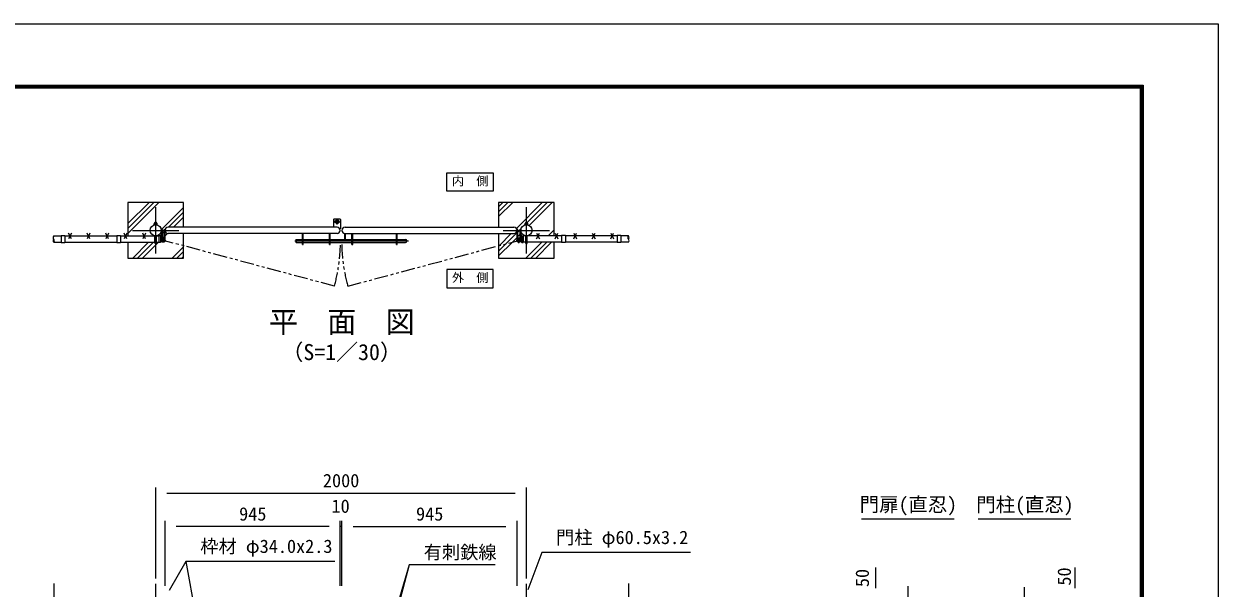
# Model space of a CAD drawing. Units: millimetres, scale not verified. Extents: x -6300 to 6300, y -4455 to 4455.
# Drawn here: x -143 to 6300, y 1410 to 4455 of the extents above; entities that cross this region are included whole.
import ezdxf
from ezdxf.enums import TextEntityAlignment as Align

# ---------------------------------------------------------------- set-up
doc = ezdxf.new("R2010")
doc.units = ezdxf.units.MM
doc.header["$LTSCALE"] = 30
for name, pattern in [('DASHED', [7.5, 6, -1.5]), ('USER1', [50.8, 31.75, -6.35, 6.35, -6.35]), ('USER2', [5, 2.5, -0.5, 0.5, -0.5, 0.5, -0.5])]:
    doc.linetypes.add(name, pattern=pattern)
for name, color, linetype, lineweight in [('0-0_D-DCR-HCH', 7, 'Continuous', 9), ('0-1_D-STR1', 1, 'Continuous', 18), ('0-2_D-STR3', 3, 'Continuous', 13), ('0-3_D-BMK', 2, 'USER1', 13), ('0-4_D-STR4', 7, 'Continuous', 9), ('0-6_D-STR-TXT', 7, 'Continuous', 9), ('0-7_D-STR-DIM', 7, 'Continuous', 9), ('0-9_D-TTL-TXT', 7, 'Continuous', 18), ('0-A_D-TTL', 7, 'Continuous', 9)]:
    doc.layers.add(name, color=color, linetype=linetype, lineweight=lineweight)
doc.styles.add('ＭＳ ゴシック', font='')
doc.styles.get('ＭＳ ゴシック').set_extended_font_data('MS Gothic')

msp = doc.modelspace()

# ---------------------------------------------------------------- linework, layer by layer
at = {"layer": '0-0_D-DCR-HCH'}
for p, q in [((418.32, 3323.98), (585.25, 3490.91)), ((418.32, 3350.5), (558.74, 3490.91)), ((418.32, 3377.01), (532.22, 3490.91)), ((2418.32, 3414.79), (2494.44, 3490.91)), ((2418.32, 3441.31), (2467.93, 3490.91)), ((2418.32, 3467.83), (2441.41, 3490.91)), ((2514.25, 3351.62), (2653.54, 3490.91)), ((2572.32, 3383.18), (2680.06, 3490.91)), ((2582.99, 3367.33), (2706.57, 3490.91)), ((599.35, 3345.91), (718.32, 3464.88)), ((637.87, 3357.91), (718.32, 3438.36)), ((664.39, 3357.91), (718.32, 3411.85)), ((2535.06, 3345.91), (2539.74, 3350.59)), ((2558.71, 3369.57), (2560.32, 3371.18)), ((564.1, 3310.66), (564.32, 3310.88)), ((598.22, 3344.78), (598.57, 3345.13)), ((618.57, 3338.61), (618.76, 3338.8)), ((618.57, 3312.1), (631.06, 3324.59)), ((2522.57, 3306.91), (2533.57, 3317.91)), ((2538.07, 3322.41), (2541.93, 3326.27)), ((2685.42, 3310.66), (2718.32, 3343.56)), ((2711.94, 3310.66), (2718.32, 3317.04)), ((444.35, 3190.91), (530.1, 3276.66)), ((470.87, 3190.91), (556.62, 3276.66)), ((497.39, 3190.91), (583.14, 3276.66)), ((656.49, 3190.91), (718.32, 3252.75)), ((683, 3190.91), (718.32, 3226.23)), ((2565.67, 3190.91), (2651.42, 3276.66)), ((2592.19, 3190.91), (2677.94, 3276.66)), ((2618.71, 3190.91), (2704.46, 3276.66)), ((709.52, 3190.91), (718.32, 3199.72))]:
    msp.add_line(p, q, dxfattribs=at)
for points in [[(598.57, 3318.61), (603.07, 3323.11), (614.07, 3334.11)], [(598.74, 3292.27), (603.07, 3296.6), (614.07, 3307.6)], [(2418.32, 3229.18), (2457.06, 3267.92), (2518.07, 3328.93)], [(2418.32, 3255.69), (2420.86, 3258.23), (2486.54, 3323.91)], [(2418.32, 3202.66), (2493.26, 3277.6), (2518.07, 3302.41)], [(2522.57, 3333.43), (2530.06, 3340.91), (2533.57, 3344.43)]]:
    msp.add_lwpolyline(points, dxfattribs=at)
at = {"layer": '0-1_D-STR1'}
for p, q in [((1546.57, 3357.91), (635.57, 3357.91)), ((1590.07, 3357.91), (2501.07, 3357.91)), ((18.32, 3310.66), (58.32, 3310.66)), ((78.32, 3310.66), (358.32, 3310.66)), ((378.32, 3310.66), (564.32, 3310.66)), ((572.32, 3310.66), (585.32, 3310.66)), ((593.65, 3311.16), (585.32, 3311.16)), ((585.32, 3311.16), (585.32, 3276.16)), ((593.32, 3311.16), (593.32, 3276.16)), ((1546.57, 3323.91), (635.57, 3323.91)), ((1590.07, 3323.91), (2501.07, 3323.91)), ((2542.99, 3311.16), (2551.32, 3311.16)), ((2543.32, 3311.16), (2543.32, 3276.16)), ((2551.32, 3311.16), (2551.32, 3276.16)), ((2564.32, 3310.66), (2551.32, 3310.66)), ((2758.32, 3310.66), (2572.32, 3310.66)), ((3058.32, 3310.66), (2778.32, 3310.66)), ((3118.32, 3310.66), (3078.32, 3310.66)), ((18.32, 3276.66), (58.32, 3276.66)), ((78.32, 3276.66), (358.32, 3276.66)), ((378.32, 3276.66), (564.32, 3276.66)), ((572.32, 3276.66), (585.32, 3276.66)), ((593.65, 3276.16), (585.32, 3276.16)), ((2542.99, 3276.16), (2551.32, 3276.16)), ((2564.32, 3276.66), (2551.32, 3276.66)), ((2758.32, 3276.66), (2572.32, 3276.66)), ((3058.32, 3276.66), (2778.32, 3276.66)), ((3118.32, 3276.66), (3078.32, 3276.66))]:
    msp.add_line(p, q, dxfattribs=at)
for centre in [(568.32, 3340.91), (2568.32, 3340.91)]:
    msp.add_circle(centre, 30.25, dxfattribs=at)
for centre, radius, start, end in [((635.57, 3340.91), 17, 90, 270), ((1546.57, 3340.91), 17, 270, 90), ((1590.07, 3340.91), 17, 90, 270), ((2501.07, 3340.91), 17, 270, 90), ((593.65, 3310.16), 1, 32.29827, 90), ((563.1, 3293.66), 35.72, 331.52136, 28.47864), ((2573.54, 3293.66), 35.72, 151.52136, 208.47864), ((2542.99, 3310.16), 1, 90, 147.70173), ((593.65, 3277.16), 1, 270, 327.70173), ((2542.99, 3277.16), 1, 212.29827, 270)]:
    msp.add_arc(centre, radius, start, end, dxfattribs=at)
at = {"layer": '0-2_D-STR3'}
for p, q in [((560.32, 3372.76), (576.32, 3372.76)), ((560.32, 3371.16), (560.32, 3372.76)), ((560.82, 3372.76), (560.82, 3378.56)), ((560.82, 3372.76), (575.82, 3372.76)), ((562.4, 3379.26), (573.97, 3379.26)), ((564.32, 3379.26), (564.32, 3383.46)), ((564.32, 3370.9), (564.32, 3371.16)), ((564.57, 3378.56), (564.57, 3372.76)), ((565.02, 3379.26), (565.02, 3384.16)), ((565.52, 3384.66), (571.12, 3384.66)), ((572.32, 3383.46), (571.12, 3384.66)), ((571.62, 3379.26), (571.62, 3384.16)), ((572.07, 3378.56), (572.07, 3372.76)), ((572.32, 3379.26), (572.32, 3383.46)), ((572.32, 3370.9), (572.32, 3371.16)), ((575.82, 3372.76), (575.82, 3378.56)), ((1530.57, 3402.66), (1527.57, 3399.66)), ((1527.57, 3399.66), (1527.57, 3357.91)), ((1530.57, 3402.66), (1562.57, 3402.66)), ((1562.57, 3402.66), (1565.57, 3399.66)), ((1565.57, 3399.66), (1565.57, 3349.66)), ((2560.32, 3372.76), (2576.32, 3372.76)), ((2560.32, 3371.16), (2560.32, 3372.76)), ((2560.82, 3372.76), (2560.82, 3378.56)), ((2560.82, 3372.76), (2575.82, 3372.76)), ((2562.4, 3379.26), (2573.97, 3379.26)), ((2564.32, 3379.26), (2564.32, 3383.46)), ((2564.32, 3370.9), (2564.32, 3371.16)), ((2564.57, 3378.56), (2564.57, 3372.76)), ((2565.02, 3379.26), (2565.02, 3384.16)), ((2565.52, 3384.66), (2571.12, 3384.66)), ((2572.32, 3383.46), (2571.12, 3384.66)), ((2571.62, 3379.26), (2571.62, 3384.16)), ((2572.07, 3378.56), (2572.07, 3372.76)), ((2572.32, 3379.26), (2572.32, 3383.46)), ((2572.32, 3370.9), (2572.32, 3371.16)), ((2575.82, 3372.76), (2575.82, 3378.56)), ((58.32, 3312.66), (58.32, 3274.66)), ((58.32, 3312.66), (78.32, 3312.66)), ((78.32, 3312.66), (78.32, 3274.66)), ((113.32, 3295.66), (98.32, 3325.66)), ((113.32, 3325.66), (98.32, 3295.66)), ((213.32, 3295.66), (198.32, 3325.66)), ((213.32, 3325.66), (198.32, 3295.66)), ((313.32, 3295.66), (298.32, 3325.66)), ((313.32, 3325.66), (298.32, 3295.66)), ((358.32, 3312.66), (358.32, 3274.66)), ((358.32, 3312.66), (378.32, 3312.66)), ((378.32, 3312.66), (378.32, 3274.66)), ((413.32, 3295.66), (398.32, 3325.66)), ((413.32, 3325.66), (398.32, 3295.66)), ((513.32, 3295.66), (498.32, 3325.66)), ((513.32, 3325.66), (498.32, 3295.66)), ((564.32, 3272.29), (564.32, 3310.93)), ((572.32, 3272.29), (572.32, 3310.93)), ((603.07, 3345.91), (598.57, 3345.91)), ((598.57, 3345.91), (598.57, 3286.91)), ((603.07, 3345.91), (603.07, 3295.27)), ((614.07, 3295.27), (614.07, 3345.91)), ((614.07, 3345.91), (618.57, 3345.91)), ((618.57, 3286.91), (618.57, 3345.91)), ((1323.57, 3289.66), (1325.57, 3291.66)), ((1323.57, 3289.66), (1323.57, 3277.66)), ((1325.57, 3291.66), (1360.07, 3291.66)), ((1325.57, 3291.66), (1325.57, 3275.66)), ((1360.07, 3264.66), (1360.07, 3323.91)), ((1364.57, 3264.66), (1364.57, 3323.91)), ((1364.57, 3291.66), (1505.07, 3291.66)), ((1505.07, 3264.66), (1505.07, 3323.91)), ((1509.57, 3264.66), (1509.57, 3323.91)), ((1509.57, 3291.66), (1627.07, 3291.66)), ((1565.57, 3349.66), (1561.15, 3349.66)), ((1588.32, 3323.91), (1592.82, 3323.91)), ((1588.32, 3291.66), (1588.32, 3323.91)), ((1592.82, 3291.66), (1592.82, 3323.91)), ((1627.07, 3264.66), (1627.07, 3323.91)), ((1631.57, 3264.66), (1631.57, 3323.91)), ((1631.57, 3291.66), (1867.07, 3291.66)), ((1867.07, 3264.66), (1867.07, 3323.91)), ((1871.57, 3264.66), (1871.57, 3323.91)), ((1871.57, 3291.66), (1915.57, 3291.66)), ((2518.07, 3286.91), (2518.07, 3345.91)), ((2522.57, 3345.91), (2518.07, 3345.91)), ((2522.57, 3295.27), (2522.57, 3345.91)), ((2533.57, 3345.91), (2533.57, 3295.27)), ((2533.57, 3345.91), (2538.07, 3345.91)), ((2538.07, 3345.91), (2538.07, 3286.91)), ((2564.32, 3272.29), (2564.32, 3310.93)), ((2572.32, 3272.29), (2572.32, 3310.93)), ((2623.32, 3295.66), (2638.32, 3325.66)), ((2623.32, 3325.66), (2638.32, 3295.66)), ((2723.32, 3295.66), (2738.32, 3325.66)), ((2723.32, 3325.66), (2738.32, 3295.66)), ((2758.32, 3312.66), (2758.32, 3274.66)), ((2778.32, 3312.66), (2758.32, 3312.66)), ((2778.32, 3312.66), (2778.32, 3274.66)), ((2823.32, 3295.66), (2838.32, 3325.66)), ((2823.32, 3325.66), (2838.32, 3295.66)), ((2923.32, 3295.66), (2938.32, 3325.66)), ((2923.32, 3325.66), (2938.32, 3295.66)), ((3023.32, 3295.66), (3038.32, 3325.66)), ((3023.32, 3325.66), (3038.32, 3295.66)), ((3058.32, 3312.66), (3058.32, 3274.66)), ((3078.32, 3312.66), (3058.32, 3312.66)), ((3078.32, 3312.66), (3078.32, 3274.66)), ((58.32, 3274.66), (78.32, 3274.66)), ((358.32, 3274.66), (378.32, 3274.66)), ((1323.57, 3277.66), (1325.57, 3275.66)), ((1325.57, 3275.66), (1360.07, 3275.66)), ((1360.07, 3264.66), (1364.57, 3264.66)), ((1364.57, 3275.66), (1505.07, 3275.66)), ((1505.07, 3264.66), (1509.57, 3264.66)), ((1509.57, 3275.66), (1627.07, 3275.66)), ((1627.07, 3264.66), (1631.57, 3264.66)), ((1631.57, 3275.66), (1867.07, 3275.66)), ((1867.07, 3264.66), (1871.57, 3264.66)), ((1871.57, 3275.66), (1915.57, 3275.66)), ((2778.32, 3274.66), (2758.32, 3274.66)), ((3078.32, 3274.66), (3058.32, 3274.66))]:
    msp.add_line(p, q, dxfattribs=at)
for points in [[(560.32, 3371.16), (576.32, 3371.16), (576.32, 3372.76)], [(565.52, 3384.66), (564.32, 3383.46), (572.32, 3383.46)], [(2560.32, 3371.16), (2576.32, 3371.16), (2576.32, 3372.76)], [(2565.52, 3384.66), (2564.32, 3383.46), (2572.32, 3383.46)]]:
    msp.add_lwpolyline(points, dxfattribs=at)
for centre, radius in [((1546.57, 3387.66), 10), ((1546.57, 3387.66), 6.5), ((608.57, 3286.91), 10), ((608.57, 3286.91), 5.5), ((2528.07, 3286.91), 10), ((2528.07, 3286.91), 5.5)]:
    msp.add_circle(centre, radius, dxfattribs=at)
for centre, radius, start, end in [((562.7, 3376.47), 2.81, 48.21899, 131.78101), ((568.32, 3368.87), 10.39, 68.85295, 111.14705), ((573.95, 3376.4), 2.86, 49.0514, 130.9486), ((2562.7, 3376.47), 2.81, 48.21899, 131.78101), ((2568.32, 3368.87), 10.39, 68.85295, 111.14705), ((2573.95, 3376.4), 2.86, 49.0514, 130.9486), ((1915.57, 3283.66), 8, 270, 90)]:
    msp.add_arc(centre, radius, start, end, dxfattribs=at)
at = {"layer": '0-2_D-STR3', "linetype": 'DASHED'}
for centre in [(568.32, 3272.29), (2568.32, 3272.29)]:
    msp.add_arc(centre, 4, 180, 0, dxfattribs=at)
at = {"layer": '0-3_D-BMK'}
for p, q in [((568.32, 3215.91), (568.32, 3465.91)), ((2568.32, 3215.91), (2568.32, 3465.91)), ((1530.57, 3387.66), (1562.57, 3387.66)), ((1546.57, 3371.66), (1546.57, 3403.66)), ((443.32, 3340.91), (693.32, 3340.91)), ((2443.32, 3340.91), (2693.32, 3340.91)), ((2512.54, 3286.91), (2543.6, 3286.91)), ((2528.07, 3271.38), (2528.07, 3302.45)), ((1319.23, 3283.66), (1932.18, 3283.66)), ((568.32, -1414.05), (568.32, 1432.95)), ((2568.32, -1414.05), (2568.32, 1432.95)), ((4626.27, 1421.45), (4626.27, -1034.05)), ((5254.94, -1414.05), (5254.94, 1415.95))]:
    msp.add_line(p, q, dxfattribs=at)
at = {"layer": '0-3_D-BMK', "linetype": 'USER2'}
for p, q in [((1532.59, 3039.69), (608.57, 3286.91)), ((1604.05, 3039.69), (2528.07, 3286.91))]:
    msp.add_line(p, q, dxfattribs=at)
for centre, start, end in [((608.57, 3286.91), 345.02102, 358.66711), ((2528.07, 3286.91), 181.33289, 194.97898)]:
    msp.add_arc(centre, 956.52, start, end, dxfattribs=at)
at = {"layer": '0-4_D-STR4'}
for p, q in [((418.32, 3490.91), (418.32, 3310.66)), ((2418.32, 3490.91), (2418.32, 3357.91))]:
    msp.add_line(p, q, dxfattribs=at)
for points in [[(718.32, 3357.91), (718.32, 3490.91), (418.32, 3490.91)], [(2718.32, 3310.66), (2718.32, 3490.91), (2418.32, 3490.91)], [(418.32, 3276.66), (418.32, 3190.91), (718.32, 3190.91), (718.32, 3323.91)], [(2418.32, 3323.91), (2418.32, 3190.91), (2718.32, 3190.91), (2718.32, 3276.66)]]:
    msp.add_lwpolyline(points, dxfattribs=at)
at = {"layer": '0-6_D-STR-TXT'}
for p, q in [((730.02, 1554.38), (844.87, 940.96)), ((1935.41, 1535.48), (1845.98, 1208.88)), ((1935.41, 1535.48), (1882.87, 1358.87))]:
    msp.add_line(p, q, dxfattribs=at)
for points in [[(2388.86, 3651.58), (2388.86, 3551.58), (2138.86, 3551.58), (2138.86, 3651.58)], [(2388.86, 3030.24), (2388.86, 3130.24), (2138.86, 3130.24), (2138.86, 3030.24)]]:
    msp.add_lwpolyline(points, close=True, dxfattribs=at)
for points in [[(1533.95, 1554.38), (730.02, 1554.38), (641.63, 1398.03)], [(3454.09, 1602.45), (2652.07, 1602.45), (2576.68, 1401.18)], [(2399.74, 1535.48), (1935.41, 1535.48), (1809.11, 1058.88)]]:
    msp.add_lwpolyline(points, dxfattribs=at)
at = {"layer": '0-7_D-STR-DIM'}
for p, q in [((568.32, 1462.95), (568.32, 1952.95)), ((2568.32, 1462.95), (2568.32, 1952.95)), ((628.32, 1922.95), (2508.32, 1922.95)), ((618.57, 1422.95), (618.57, 1772.95)), ((1503.57, 1742.95), (678.57, 1742.95)), ((1503.57, 1742.95), (1443.57, 1742.95)), ((1563.57, 1422.95), (1563.57, 1772.95)), ((1563.57, 1422.95), (1563.57, 1772.95)), ((1573.07, 1742.95), (1563.57, 1742.95)), ((1573.07, 1422.95), (1573.07, 1772.95)), ((1573.07, 1422.95), (1573.07, 1772.95)), ((1633.07, 1742.95), (2458.07, 1742.95)), ((1633.07, 1742.95), (1693.07, 1742.95)), ((2518.07, 1422.95), (2518.07, 1772.95)), ((4453.31, 1460.95), (4453.31, 1520.95)), ((5529.63, 1460.95), (5529.63, 1520.95)), ((18.32, 1435.95), (18.32, -8.4)), ((3118.32, 1435.95), (3118.32, -8.4)), ((4453.31, 1410.95), (4453.31, 1470.95)), ((5529.63, 1410.95), (5529.63, 1470.95))]:
    msp.add_line(p, q, dxfattribs=at)
for centre, start, end in [((26.87, 3302.16), 135.18146, 224.81854), ((26.87, 3285.16), 135.18146, 224.81854), ((9.77, 3285.16), 315.18146, 44.81854), ((3126.87, 3302.16), 135.18146, 224.81854), ((3109.77, 3302.16), 315.18146, 44.81854), ((3109.77, 3285.16), 315.18146, 44.81854)]:
    msp.add_arc(centre, 12.06, start, end, dxfattribs=at)
at = {"layer": '0-9_D-TTL-TXT', "lineweight": 9}
for p, q in [((4376.27, 1783.48), (4876.27, 1783.48)), ((5004.94, 1783.48), (5504.94, 1783.48))]:
    msp.add_line(p, q, dxfattribs=at)
at = {"layer": '0-A_D-TTL', "color": 2, "lineweight": 18}
msp.add_lwpolyline([(-6300, 4455), (6300, 4455), (6300, -4455), (-6300, -4455)], close=True, dxfattribs=at)
at = {"layer": '0-A_D-TTL'}
for points in [[(-5895, 4125), (5895, 4125), (5895, -4125), (-5895, -4125)], [(-5891.25, 4121.25), (5891.25, 4121.25), (5891.25, -4121.25), (-5891.25, -4121.25)], [(-5887.5, 4117.5), (5887.5, 4117.5), (5887.5, -4117.5), (-5887.5, -4117.5)], [(-5883.75, 4113.75), (5883.75, 4113.75), (5883.75, -4113.75), (-5883.75, -4113.75)], [(-5880, 4110), (5880, 4110), (5880, -4110), (-5880, -4110)]]:
    msp.add_lwpolyline(points, close=True, dxfattribs=at)

# ---------------------------------------------------------------- texts
at = {"layer": '0-6_D-STR-TXT', "style": 'ＭＳ ゴシック'}
for s, height, p in [('内\u3000側', 48.17, (2166.4, 3569.11)), ('外\u3000側', 48.17, (2166.4, 3047.77)), ('枠材 φ34.0x2.3', 72.14, (808.69, 1578.59)), ('門柱 φ60.5x3.2', 72.14, (2728.46, 1626.47)), ('有刺鉄線', 72.14, (2014.08, 1546.24))]:
    msp.add_text(s, height=height, dxfattribs=at).set_placement(p, align=Align.BOTTOM_LEFT)
at = {"layer": '0-7_D-STR-DIM', "style": 'ＭＳ ゴシック'}
for s, p in [('2000', (1470.45, 1933.07)), ('10', (1516.72, 1795.07)), ('945', (1018.36, 1753.07)), ('945', (1972.86, 1753.07))]:
    msp.add_text(s, height=72.14, dxfattribs=at).set_placement(p, align=Align.BOTTOM_LEFT)
for p in [(4437.69, 1415.94), (5527.47, 1424.03)]:
    msp.add_text('50', height=72.14, rotation=90, dxfattribs=at).set_placement(p, align=Align.BOTTOM_LEFT)
at = {"layer": '0-9_D-TTL-TXT', "style": 'ＭＳ ゴシック'}
for s, height, p in [('平\u3000面\u3000図', 115.5, (1178.47, 2754.61)), ('（S=1／30）', 86.66, (1246.7, 2614.82)), ('門扉(直忍)', 76.98, (4366.37, 1800.28)), ('門柱(直忍)', 76.98, (4995.04, 1799.67))]:
    msp.add_text(s, height=height, dxfattribs=at).set_placement(p, align=Align.BOTTOM_LEFT)

doc.saveas('drawing.dxf')
